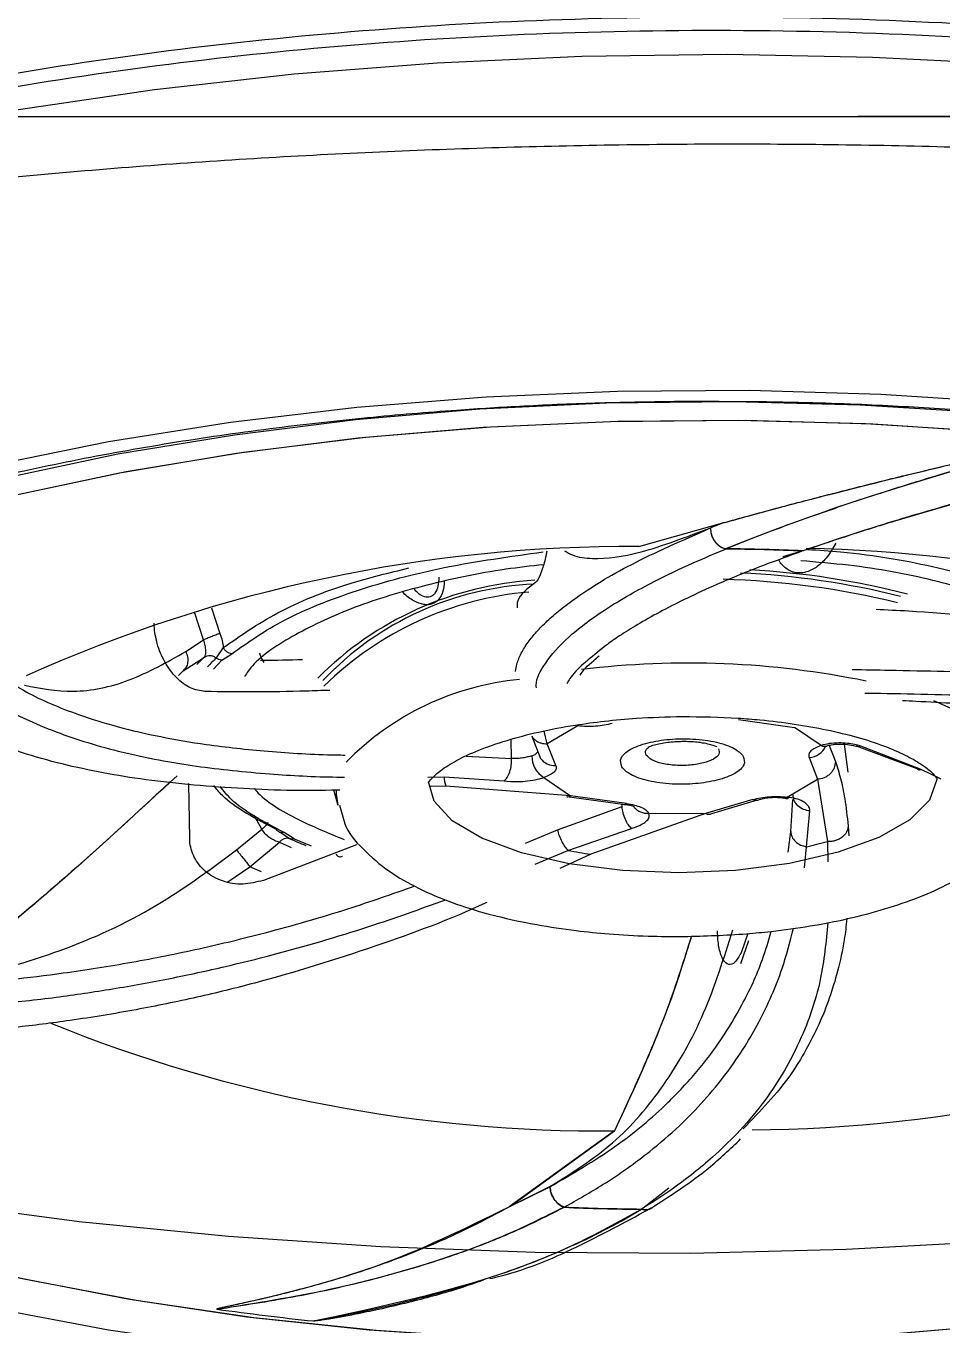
# Model space of a CAD drawing. Header units: inches. Extents: x -1 to 81, y -22 to 129.
# Drawn here: x 62.518 to 63.516, y 72.544 to 73.959 of the extents above; entities that cross this region are included whole.
import ezdxf

# ---------------------------------------------------------------- set-up
doc = ezdxf.new("R2010")
doc.units = ezdxf.units.IN
doc.header["$MEASUREMENT"] = 0
doc.layers.add('1', color=4, linetype='Continuous')

# ---------------------------------------------------------------- blocks, each defined once
blk = doc.blocks.new('2020 HS PILLOW')
at = {"layer": '1', "color": 2}
for points, knots in [([(5.8034, -0.0127), (5.5758, -0.0117), (5.1207, -0.0097), (4.4379, -0.0073), (3.7551, -0.0052), (3.0724, -0.0034), (2.3896, -0.0021), (1.7069, -0.001), (1.0241, -0.0003), (0.3414, 0), (-0.3414, 0), (-1.0241, -0.0003), (-1.7069, -0.001), (-2.3896, -0.0021), (-3.0724, -0.0034), (-3.7551, -0.0052), (-4.4379, -0.0073), (-5.1207, -0.0097), (-5.5758, -0.0117), (-5.8034, -0.0127)], [0, 0, 0, 0, 0.058824, 0.117648, 0.176472, 0.235295, 0.294119, 0.352942, 0.411765, 0.470588, 0.529412, 0.588235, 0.647058, 0.705881, 0.764705, 0.823528, 0.882352, 0.941176, 1, 1, 1, 1]), ([(5.8027, -0.0093), (4.0523, -0.005), (0.1838, 0.0045), (-3.6846, -0.0044), (-5.8027, -0.0093)], [0, 0, 0, 0, 0.452479, 1, 1, 1, 1])]:
    blk.add_open_spline(points, degree=3, knots=knots, dxfattribs=at)
blk = doc.blocks.new('2026 PACE')
at = {"color": 8, "linetype": 'Continuous', "lineweight": 25}
for p, q in [((63.2116, 73.2902), (63.2016, 73.3205)), ((63.2203, 73.3251), (63.2294, 73.2971)), ((63.1842, 73.2514), (63.1893, 73.2566)), ((63.2314, 73.268), (63.2223, 73.2582)), ((63.586, 73.177), (63.5826, 73.1909)), ((63.5468, 73.1608), (63.5467, 73.1819)), ((63.8926, 73.1762), (63.8998, 73.1577)), ((63.4977, 73.1636), (63.5468, 73.1608)), ((63.4558, 73.1407), (63.4735, 73.141)), ((63.4627, 73.1145), (63.4566, 73.1356)), ((63.8512, 73.0813), (63.8534, 73.1163)), ((63.6674, 73.1085), (63.6674, 73.1113)), ((63.2749, 73.0841), (63.2668, 73.0987)), ((63.9137, 73.0874), (63.9143, 73.0769)), ((63.3101, 73.0736), (63.3286, 73.066)), ((63.5621, 73.0687), (63.597, 73.0832)), ((63.8484, 73.0589), (63.8512, 73.0813)), ((63.5729, 73.0458), (63.6085, 73.0609)), ((63.866, 73.042), (63.8684, 73.0649)), ((63.8911, 73.0707), (63.8917, 73.0484)), ((63.2378, 73.0267), (63.2618, 73.043)), ((63.2747, 73.0374), (63.2618, 73.043)), ((63.7969, 72.9375), (63.8055, 72.9628)), ((63.6886, 72.6702), (63.7183, 72.6933))]:
    blk.add_line(p, q, dxfattribs=at)
at = {"color": 8, "linetype": 'Continuous', "lineweight": 25, "flags": 128}
for points in [[(64.6833, 73.8363), (64.5448, 73.8634), (64.4001, 73.886), (64.2504, 73.9038), (64.0966, 73.9168), (63.9401, 73.9247), (63.7821, 73.9277), (63.6236, 73.9256), (63.466, 73.9185), (63.3104, 73.9063), (63.158, 73.8893), (63.01, 73.8676), (62.8674, 73.8412), (62.7315, 73.8105), (62.6032, 73.7755), (62.4835, 73.7367), (62.3732, 73.6943), (62.2734, 73.6486), (62.1846, 73.6), (62.1076, 73.5488), (62.043, 73.4955)], [(62.9812, 73.4806), (63.108, 73.5062), (63.2409, 73.5273), (63.3785, 73.5436), (63.5195, 73.5548), (63.6626, 73.561), (63.8064, 73.5621), (63.9495, 73.558), (64.0905, 73.5487), (64.2281, 73.5345), (64.3609, 73.5153), (64.4877, 73.4915), (64.6072, 73.4632), (64.7184, 73.4307)], [(62.9971, 73.4671), (63.1181, 73.4927), (63.2452, 73.5137), (63.3771, 73.5301), (63.5126, 73.5417), (63.6503, 73.5483), (63.7889, 73.5498), (63.9269, 73.5463), (64.0629, 73.5378), (64.1958, 73.5243), (64.324, 73.5061), (64.4463, 73.4833), (64.5616, 73.456), (64.6687, 73.4247), (64.7665, 73.3895)], [(62.9971, 73.4671), (63.1181, 73.4927), (63.2452, 73.5137), (63.3771, 73.5301), (63.5126, 73.5417), (63.6503, 73.5483), (63.7889, 73.5498), (63.9269, 73.5463), (64.0629, 73.5378), (64.1958, 73.5243), (64.324, 73.5061), (64.4463, 73.4833), (64.5616, 73.456), (64.6687, 73.4247), (64.7665, 73.3895)], [(63.0055, 73.4479), (63.1271, 73.4736), (63.255, 73.4946), (63.3878, 73.5109), (63.5242, 73.5222), (63.6627, 73.5284), (63.8019, 73.5295), (63.9405, 73.5255), (64.0769, 73.5163), (64.2099, 73.5021), (64.3379, 73.4831), (64.4598, 73.4593), (64.5742, 73.4311), (64.68, 73.3988)], [(64.1096, 73.1166), (64.1112, 73.1314), (64.1029, 73.1582), (64.0804, 73.1838), (64.0447, 73.2072), (64.0071, 73.2239)], [(64.0102, 73.1409), (64.0102, 73.1382), (64.0024, 73.1156), (63.981, 73.0942), (63.9473, 73.075), (63.9029, 73.0589), (63.8499, 73.0467), (63.7911, 73.0391), (63.7294, 73.0365), (63.668, 73.0389), (63.6098, 73.0462), (63.5577, 73.0582), (63.5146, 73.0741), (63.4823, 73.0932), (63.4627, 73.1145)], [(63.3559, 73.1268), (63.3559, 73.1221), (63.3577, 73.1103)], [(63.8439, 73.1181), (63.8449, 73.1177), (63.8461, 73.1179), (63.8474, 73.1189)]]:
    blk.add_lwpolyline(points, dxfattribs=at)
at = {"color": 8, "linetype": 'Continuous', "lineweight": 25}
for centre, radius, start, end in [((63.5943, 72.9911), 0.3647, 93.4468, 135.095), ((63.759, 72.5004), 0.8634, 75.7942, 87.5023), ((63.7625, 72.511), 0.8565, 75.4065, 87.048), ((63.5863, 73.0141), 0.3371, 92.4955, 136.541), ((63.3349, 73.1396), 0.1799, 132.8696, 136.5783), ((63.3425, 73.1443), 0.1721, 132.8376, 137.3145), ((63.7396, 72.2994), 0.9655, 78.4348, 96.9137), ((63.5847, 72.9433), 0.3052, 95.4665, 135.5678), ((63.87, 73.1828), 0.0209, 273.4223, 336.2963), ((63.8878, 73.1826), 0.00833, 245.1998, 285.2001), ((63.5672, 73.1741), 0.0103, 281.1736, 324.5467), ((63.5937, 73.1718), 0.0185, 215.6674, 275.0277), ((63.8134, 73.1228), 0.0074, 242.727, 299.9305), ((63.6698, 73.1136), 0.0029, 239.11, 323.559), ((63.6947, 73.1197), 0.0184, 218.9464, 275.4241), ((63.7618, 73.1071), 0.0069, 241.0741, 299.0882), ((63.5054, 73.5355), 0.5114, 245.6088, 247.1868)]:
    blk.add_arc(centre, radius, start, end, dxfattribs=at)
for points, knots in [([(63.5514, 73.2558), (63.5518, 73.2584), (63.5528, 73.2647), (63.5571, 73.2753), (63.5644, 73.2871), (63.5739, 73.2989), (63.5855, 73.3107), (63.5997, 73.323), (63.6265, 73.3431), (63.6744, 73.3729), (63.7337, 73.3988), (63.7641, 73.4121)], [0, 0, 0, 0, 0.0643576, 0.1569652, 0.2465365, 0.3245851, 0.4026271, 0.4807871, 0.5592156, 0.7744472, 1, 1, 1, 1]), ([(63.6046, 73.3873), (63.6075, 73.3856), (63.6161, 73.3806), (63.6413, 73.3774), (63.6866, 73.383), (63.7374, 73.4022), (63.7641, 73.4123)], [0, 0, 0, 0, 0.092581, 0.275134, 0.61967, 1, 1, 1, 1]), ([(63.5741, 73.2378), (63.574, 73.2388), (63.5731, 73.247), (63.5828, 73.2648), (63.6021, 73.2876), (63.6261, 73.3074), (63.6481, 73.323), (63.6737, 73.3385), (63.7056, 73.3557), (63.7401, 73.3723), (63.7681, 73.3841), (63.7801, 73.3891)], [0, 0, 0, 0, 0.028481, 0.220014, 0.417808, 0.510683, 0.606377, 0.70895, 0.793606, 0.912397, 1, 1, 1, 1]), ([(63.9002, 73.3957), (63.8973, 73.3906), (63.892, 73.381), (63.8811, 73.37), (63.8711, 73.3646), (63.8634, 73.363), (63.8581, 73.363), (63.853, 73.3642), (63.8463, 73.3674), (63.8409, 73.3719), (63.8387, 73.3764), (63.8383, 73.3773)], [0, 0, 0, 0, 0.212194, 0.392844, 0.546425, 0.612212, 0.676694, 0.740993, 0.807098, 0.960506, 1, 1, 1, 1]), ([(63.8695, 73.3887), (63.8816, 73.3879), (63.932, 73.3846), (64.0138, 73.3701), (64.0735, 73.3525), (64.1029, 73.3438)], [0, 0, 0, 0, 0.136595, 0.573409, 1, 1, 1, 1]), ([(63.233, 73.2817), (63.2514, 73.2946), (63.2882, 73.3204), (63.3591, 73.3499), (63.4137, 73.3633), (63.4351, 73.3685)], [0, 0, 0, 0, 0.37762, 0.755239, 1, 1, 1, 1]), ([(63.4679, 73.3585), (63.4677, 73.3552), (63.4673, 73.3488), (63.4646, 73.342), (63.4613, 73.3385), (63.4586, 73.3369), (63.4554, 73.3365), (63.4507, 73.3374), (63.4454, 73.3403), (63.4422, 73.3441), (63.441, 73.3455)], [0, 0, 0, 0, 0.200318, 0.38735, 0.467522, 0.542996, 0.618438, 0.698615, 0.885725, 1, 1, 1, 1]), ([(63.4738, 73.3536), (63.4735, 73.35), (63.4728, 73.3426), (63.4689, 73.3352), (63.4643, 73.331), (63.4605, 73.3292), (63.4562, 73.3283), (63.4495, 73.3287), (63.44, 73.3326), (63.4323, 73.3377), (63.429, 73.3416), (63.4289, 73.3417)], [0, 0, 0, 0, 0.157086, 0.328831, 0.40265, 0.474506, 0.546662, 0.620334, 0.791885, 0.993528, 1, 1, 1, 1]), ([(63.0164, 73.2407), (63.0338, 73.2373), (63.0687, 73.2306), (63.1302, 73.2426), (63.1716, 73.2659), (63.1922, 73.2774)], [0, 0, 0, 0, 0.330657, 0.667298, 1, 1, 1, 1]), ([(62.9717, 73.2644), (62.9864, 73.2538), (63.0153, 73.2328), (63.0673, 73.2108), (63.1176, 73.1952), (63.1642, 73.1844), (63.2185, 73.1751), (63.2823, 73.1684), (63.3335, 73.1651), (63.3625, 73.1648), (63.3657, 73.1647)], [0, 0, 0, 0, 0.178529, 0.351694, 0.465257, 0.577857, 0.689856, 0.833228, 0.981547, 1, 1, 1, 1]), ([(63.6303, 73.268), (63.6288, 73.2668), (63.6198, 73.2596), (63.6126, 73.2512), (63.6082, 73.2443), (63.6071, 73.2425)], [0, 0, 0, 0, 0.127235, 0.767263, 1, 1, 1, 1]), ([(63.9182, 73.2579), (63.9317, 73.2577), (63.9645, 73.2571), (64.0175, 73.256), (64.0746, 73.2546), (64.1298, 73.2532), (64.1832, 73.2516), (64.2377, 73.2497), (64.3251, 73.2462), (64.4503, 73.24), (64.5572, 73.2313), (64.6119, 73.2268)], [0, 0, 0, 0, 0.064358, 0.156965, 0.246537, 0.324585, 0.402627, 0.480787, 0.559216, 0.774447, 1, 1, 1, 1]), ([(62.9545, 73.2433), (62.9629, 73.2369), (62.9823, 73.2221), (63.0165, 73.2039), (63.0539, 73.1884), (63.0899, 73.1765), (63.1275, 73.1666), (63.1658, 73.1586), (63.2167, 73.1504), (63.2794, 73.144), (63.3341, 73.1409), (63.3623, 73.1407), (63.365, 73.1407)], [0, 0, 0, 0, 0.101476, 0.235233, 0.331877, 0.422404, 0.515355, 0.605274, 0.682257, 0.84497, 0.985015, 1, 1, 1, 1]), ([(63.9318, 73.2322), (63.9375, 73.2321), (63.9812, 73.2316), (64.0704, 73.2293), (64.1765, 73.2263), (64.2645, 73.223), (64.3317, 73.22), (64.398, 73.2166), (64.4702, 73.2121), (64.5392, 73.2071), (64.588, 73.2029), (64.6086, 73.2011)], [0, 0, 0, 0, 0.028481, 0.220014, 0.417808, 0.510683, 0.606377, 0.70895, 0.793606, 0.912397, 1, 1, 1, 1]), ([(63.5691, 73.1854), (63.5693, 73.185), (63.5701, 73.1835), (63.5723, 73.1814), (63.5754, 73.1792), (63.5799, 73.1773), (63.5836, 73.1771), (63.586, 73.177)], [0, 0, 0, 0, 0.068652, 0.265908, 0.461411, 0.651211, 1, 1, 1, 1]), ([(63.6938, 73.1647), (63.6931, 73.1667), (63.6919, 73.1697), (63.6955, 73.1725), (63.6968, 73.1735)], [0, 0, 0, 0, 0.639387, 1, 1, 1, 1]), ([(63.2992, 73.0804), (63.2773, 73.0919), (63.2477, 73.1075), (63.2335, 73.1256), (63.2297, 73.1303)], [0, 0, 0, 0, 0.738933, 1, 1, 1, 1]), ([(63.2668, 73.1282), (63.2676, 73.1273), (63.2778, 73.1151), (63.3091, 73.0956), (63.3475, 73.0798), (63.3646, 73.0728)], [0, 0, 0, 0, 0.043656, 0.573947, 1, 1, 1, 1]), ([(63.6071, 73.1197), (63.6071, 73.1197), (63.6075, 73.1193), (63.6089, 73.119), (63.6103, 73.1199), (63.6112, 73.1204)], [0, 0, 0, 0, 0.0038504, 0.3548964, 1, 1, 1, 1]), ([(63.2816, 73.0912), (63.2813, 73.0906), (63.2806, 73.0893), (63.2789, 73.0874), (63.277, 73.0856), (63.2756, 73.0846), (63.2749, 73.0841)], [0, 0, 0, 0, 0.269283, 0.529904, 0.774979, 1, 1, 1, 1]), ([(62.8263, 72.911), (62.8655, 72.9119), (62.9426, 72.9137), (63.0457, 72.9248), (63.1333, 72.9386), (63.2067, 72.9533), (63.2854, 72.9724), (63.3641, 72.9949), (63.4173, 73.0136), (63.4415, 73.0221)], [0, 0, 0, 0, 0.187507, 0.369379, 0.488652, 0.606914, 0.724545, 0.875127, 1, 1, 1, 1]), ([(62.8244, 72.8859), (62.8473, 72.8862), (62.9005, 72.887), (62.9763, 72.8923), (63.0495, 72.9004), (63.1131, 72.9098), (63.1747, 72.921), (63.2326, 72.9335), (63.3052, 72.9516), (63.3859, 72.975), (63.4476, 72.9971), (63.4753, 73.0071)], [0, 0, 0, 0, 0.10376, 0.240528, 0.339348, 0.431913, 0.526956, 0.618899, 0.697614, 0.86399, 1, 1, 1, 1]), ([(63.5888, 72.6944), (63.6132, 72.7086), (63.6614, 72.7367), (63.7124, 72.7799), (63.7496, 72.8197), (63.7764, 72.8552), (63.8005, 72.8957), (63.8189, 72.9348), (63.8269, 72.9623), (63.8299, 72.9727)], [0, 0, 0, 0, 0.194208, 0.38258, 0.506117, 0.628605, 0.75044, 0.906403, 1, 1, 1, 1]), ([(63.6042, 72.6721), (63.6187, 72.6803), (63.6524, 72.6994), (63.694, 72.7292), (63.7298, 72.76), (63.7573, 72.7884), (63.7812, 72.8173), (63.8009, 72.846), (63.8224, 72.8837), (63.8413, 72.9262), (63.8505, 72.9613), (63.8543, 72.9761)], [0, 0, 0, 0, 0.105232, 0.243941, 0.344163, 0.438041, 0.534432, 0.62768, 0.707512, 0.877364, 1, 1, 1, 1]), ([(63.8917, 72.9823), (63.8897, 72.9615), (63.8851, 72.9152), (63.8656, 72.8604), (63.842, 72.8159), (63.8201, 72.7837), (63.7947, 72.7538), (63.7629, 72.7231), (63.7285, 72.6955), (63.7005, 72.6776), (63.6886, 72.67)], [0, 0, 0, 0, 0.171467, 0.380974, 0.479726, 0.581474, 0.690536, 0.780548, 0.906855, 1, 1, 1, 1])]:
    blk.add_open_spline(points, degree=3, knots=knots, dxfattribs=at)
at = {"layer": '1', "color": 4, "linetype": 'Continuous', "lineweight": 25}
for p, q in [((63.6856, 73.3918), (63.7771, 73.4175)), ((63.7788, 73.418), (63.7641, 73.4121)), ((63.7771, 73.4175), (63.7641, 73.4123)), ((63.8645, 73.3872), (63.8425, 73.3806)), ((63.1922, 73.2774), (63.2116, 73.2902)), ((63.1893, 73.2566), (63.2125, 73.2715)), ((63.233, 73.2817), (63.2254, 73.2705)), ((63.2314, 73.268), (63.2423, 73.275)), ((63.7944, 73.2034), (63.8553, 73.1949)), ((63.569, 73.1854), (63.5787, 73.161)), ((63.6191, 73.1965), (63.586, 73.177)), ((63.8843, 73.1751), (63.8553, 73.1949)), ((63.5953, 73.1534), (63.586, 73.177)), ((63.9139, 73.1461), (63.9096, 73.1764)), ((63.9226, 73.1747), (63.9886, 73.1499)), ((63.9932, 73.1491), (63.9275, 73.1745)), ((63.8712, 73.162), (63.8805, 73.1383)), ((64.0152, 73.1385), (63.9932, 73.1491)), ((63.1964, 73.074), (63.1955, 73.1336)), ((63.4756, 73.131), (63.4574, 73.1303)), ((63.4735, 73.141), (63.539, 73.1365)), ((63.6112, 73.1204), (63.4756, 73.131)), ((63.5822, 73.1403), (63.6112, 73.1204)), ((63.8474, 73.1189), (63.8805, 73.1383)), ((63.8805, 73.1383), (63.8911, 73.0707)), ((63.3532, 73.1267), (63.3577, 73.1103)), ((63.6071, 73.1197), (63.6683, 73.1112)), ((63.6721, 73.1119), (63.6112, 73.1204)), ((63.81, 73.1162), (63.7584, 73.1011)), ((63.7651, 73.1011), (63.815, 73.1158)), ((63.3595, 73.11), (63.3647, 73.0923)), ((63.597, 73.0832), (63.6674, 73.1085)), ((63.7584, 73.1011), (63.6333, 73.0567)), ((63.6964, 73.1015), (63.7584, 73.1011)), ((63.8684, 73.0649), (63.8721, 73.1038)), ((63.2474, 73.0613), (63.2749, 73.0841)), ((63.2956, 73.0803), (63.3051, 73.0738)), ((63.3101, 73.0736), (63.2992, 73.0804)), ((63.6085, 73.0609), (63.6778, 73.0848)), ((63.2618, 73.043), (63.2942, 73.0698)), ((63.3783, 73.0668), (63.2767, 73.0282)), ((63.6333, 73.0567), (63.5997, 73.0411)), ((63.8046, 72.9702), (63.797, 72.9492)), ((63.6592, 72.7553), (63.5444, 72.6726)), ((63.5458, 72.6734), (63.6592, 72.7553)), ((63.5444, 72.6726), (63.5888, 72.6944)), ((63.5458, 72.6734), (63.5888, 72.6946))]:
    blk.add_line(p, q, dxfattribs=at)
at = {"layer": '1', "color": 3, "linetype": 'Continuous', "lineweight": 25, "flags": 128}
blk.add_lwpolyline([(62.0212, 72.9458), (62.1204, 72.8963), (62.2306, 72.8501), (62.351, 72.8074), (62.4809, 72.7686), (62.6193, 72.7339), (62.7653, 72.7036), (62.9179, 72.6778), (63.076, 72.6568), (63.2387, 72.6406), (63.4047, 72.6294), (63.5729, 72.6233), (63.7422, 72.6223), (63.9115, 72.6264), (64.0795, 72.6356), (64.2451, 72.6499), (64.4073, 72.669), (64.5648, 72.693), (64.7166, 72.7216)], dxfattribs=at)
at = {"layer": '1', "color": 4, "linetype": 'Continuous', "lineweight": 25, "flags": 128}
for points in [[(62.9987, 73.4463), (63.1199, 73.4722), (63.2475, 73.4935), (63.3801, 73.5101), (63.5162, 73.5217), (63.6547, 73.5282), (63.7939, 73.5296), (63.9326, 73.5258), (64.0692, 73.517), (64.2023, 73.5031), (64.3307, 73.4843), (64.4529, 73.4608), (64.5678, 73.4329), (64.6741, 73.4008)], [(64.6887, 72.6728), (64.5837, 72.6386), (64.47, 72.6084), (64.3488, 72.5825), (64.2212, 72.5612), (64.0887, 72.5447), (63.9525, 72.5331), (63.814, 72.5265), (63.6748, 72.5251), (63.5361, 72.5289), (63.3995, 72.5378), (63.2664, 72.5517), (63.138, 72.5705), (63.0158, 72.5939), (62.9009, 72.6219), (62.7946, 72.6539), (62.6979, 72.6899), (62.6119, 72.7292), (62.5373, 72.7717), (62.4751, 72.8167), (62.4338, 72.8552)], [(64.6829, 72.6708), (64.5774, 72.6368), (64.4632, 72.6068), (64.3416, 72.5812), (64.2137, 72.5601), (64.0809, 72.5439), (63.9445, 72.5325), (63.806, 72.5263), (63.6668, 72.5252), (63.5282, 72.5293), (63.3918, 72.5384), (63.2588, 72.5526), (63.1308, 72.5717), (63.0089, 72.5954), (62.8945, 72.6236), (62.7887, 72.6559), (62.6926, 72.692), (62.6072, 72.7316), (62.5334, 72.7742), (62.4719, 72.8194), (62.4341, 72.8549)], [(64.7182, 72.6374), (64.607, 72.6032), (64.4875, 72.5732), (64.3607, 72.5475), (64.2278, 72.5264), (64.0902, 72.5102), (63.9492, 72.4989), (63.8061, 72.4927), (63.6623, 72.4916), (63.5192, 72.4958), (63.3782, 72.505), (63.2406, 72.5192), (63.1078, 72.5384), (62.981, 72.5622), (62.8615, 72.5905), (62.7503, 72.6231), (62.6487, 72.6595), (62.5575, 72.6994), (62.4776, 72.7425), (62.4098, 72.7884), (62.3728, 72.8192)]]:
    blk.add_lwpolyline(points, dxfattribs=at)
at = {"layer": '1', "color": 4, "linetype": 'Continuous', "lineweight": 25}
for centre, radius, start, end in [((63.6758, 71.7856), 1.6062, 89.6505, 114.1722), ((63.7544, 70.7267), 2.6628, 87.6295, 89.4472), ((63.7544, 70.7264), 2.6628, 87.6296, 89.4474), ((63.8434, 71.9079), 1.4821, 65.2182, 89.0448), ((63.7522, 72.4474), 0.9091, 76.3055, 88.3931), ((63.5961, 72.9822), 0.3613, 94.8038, 134.5448), ((63.5959, 73.1632), 0.0267, 178.3245, 239.1861), ((63.5101, 73.1434), 0.0367, 183.7082, 199.7286), ((63.5157, 73.5385), 0.5101, 245.6249, 247.7837), ((63.711, 73.5937), 0.5426, 259.1182, 261.7717), ((63.7702, 73.4943), 0.4405, 282.8778, 285.927), ((63.7941, 74.3763), 1.62, 270.5284, 293.213), ((63.6468, 74.3555), 1.6003, 247.9177, 270.4452), ((63.7143, 75.3329), 2.6628, 267.6295, 269.4472), ((63.7143, 75.3326), 2.6628, 267.6296, 269.4474), ((63.6664, 75.7214), 3.1908, 262.0682, 263.9706), ((63.6664, 75.7214), 3.1908, 262.0683, 263.9708)]:
    blk.add_arc(centre, radius, start, end, dxfattribs=at)
for points, knots in [([(64.7118, 73.8689), (64.7105, 73.8693), (64.6593, 73.8825), (64.5484, 73.9032), (64.3814, 73.93), (64.2076, 73.9495), (64.014, 73.9637), (63.8018, 73.9701), (63.5761, 73.9664), (63.3572, 73.9528), (63.1438, 73.9296), (62.9356, 73.8963), (62.7499, 73.8564), (62.6409, 73.8248), (62.5931, 73.811)], [0, 0, 0, 0, 0.002122, 0.083628, 0.165144, 0.244952, 0.324769, 0.426856, 0.52616, 0.62248, 0.718793, 0.818096, 0.920192, 1, 1, 1, 1]), ([(65.4281, 73.5237), (65.428, 73.5239), (65.4077, 73.5504), (65.3423, 73.601), (65.2383, 73.668), (65.1198, 73.7253), (64.9969, 73.7738), (64.8598, 73.8177), (64.7097, 73.8563), (64.5493, 73.889), (64.3813, 73.9152), (64.2078, 73.9349), (64.0141, 73.9491), (63.8019, 73.9555), (63.5762, 73.9518), (63.3573, 73.9381), (63.144, 73.9149), (62.9355, 73.8817), (62.7507, 73.8414), (62.5913, 73.7972), (62.4562, 73.7512), (62.3334, 73.7003), (62.225, 73.6446), (62.1312, 73.5854), (62.0833, 73.5435), (62.0594, 73.5226)], [0, 0, 0, 0, 0.000439, 0.051927, 0.104864, 0.146245, 0.18763, 0.229891, 0.272157, 0.314418, 0.356685, 0.398065, 0.439451, 0.492383, 0.543872, 0.593815, 0.643753, 0.695242, 0.748179, 0.78956, 0.830946, 0.873207, 0.915473, 0.957734, 1, 1, 1, 1]), ([(62.3254, 73.0476), (62.3258, 73.0595), (62.3264, 73.0841), (62.34, 73.1217), (62.3624, 73.1603), (62.3941, 73.1985), (62.4351, 73.2364), (62.4853, 73.2737), (62.5448, 73.31), (62.6131, 73.345), (62.6899, 73.3781), (62.7746, 73.4091), (62.8664, 73.4376), (62.9643, 73.4633), (63.0674, 73.4858), (63.1741, 73.5051), (63.2817, 73.5207), (63.3862, 73.5324), (63.4788, 73.5403), (63.5634, 73.5454), (63.6444, 73.5489), (63.7011, 73.5497), (63.7299, 73.5501)], [0, 0, 0, 0, 0.053486, 0.110114, 0.163782, 0.216303, 0.268562, 0.320897, 0.373484, 0.426375, 0.47954, 0.532909, 0.586391, 0.639862, 0.693151, 0.745972, 0.797751, 0.847013, 0.891271, 0.92423, 0.961395, 1, 1, 1, 1]), ([(63.7299, 73.5501), (63.7761, 73.5501), (63.8407, 73.55), (63.9351, 73.5467), (64.0142, 73.5425), (64.107, 73.5353), (64.202, 73.5254), (64.2984, 73.5126), (64.394, 73.4968), (64.4873, 73.4782), (64.577, 73.4569), (64.6621, 73.433), (64.7416, 73.4069), (64.815, 73.3788), (64.8816, 73.3489), (64.941, 73.3176), (64.9929, 73.2853), (65.0371, 73.2522), (65.0737, 73.2185), (65.1026, 73.1846), (65.1244, 73.1502), (65.138, 73.115), (65.1444, 73.0884), (65.1428, 73.073), (65.1425, 73.0699)], [0, 0, 0, 0, 0.0616149, 0.0861322, 0.1267412, 0.1685863, 0.2131476, 0.2592685, 0.3064661, 0.3543488, 0.4026308, 0.4510933, 0.4995652, 0.5479112, 0.5960278, 0.6438449, 0.6913375, 0.7385511, 0.7856497, 0.8329589, 0.8811437, 0.9314783, 0.9862586, 1, 1, 1, 1]), ([(63.7771, 73.4175), (63.7961, 73.4228), (63.8302, 73.4322), (63.8833, 73.4461), (63.9282, 73.4575), (63.9685, 73.4675), (64.0055, 73.4765), (64.0398, 73.4846), (64.068, 73.4911), (64.0947, 73.4972), (64.1154, 73.5018), (64.1306, 73.5048), (64.1352, 73.5055), (64.1367, 73.5056), (64.1372, 73.5056), (64.1374, 73.5056), (64.1375, 73.5056)], [0, 0, 0, 0, 0.193916, 0.349087, 0.476473, 0.576034, 0.677095, 0.769321, 0.839719, 0.888971, 0.967503, 0.990142, 0.996617, 0.998673, 0.999421, 1, 1, 1, 1]), ([(63.7788, 73.418), (63.7876, 73.4204), (63.8064, 73.4257), (63.8357, 73.4336), (63.864, 73.4411), (63.8911, 73.4481), (63.9289, 73.4578), (63.9766, 73.4696), (64.0266, 73.4815), (64.0638, 73.4902), (64.094, 73.4971), (64.1162, 73.502), (64.1312, 73.5049), (64.1353, 73.5055), (64.1367, 73.5056), (64.1371, 73.5056), (64.1373, 73.5056), (64.1374, 73.5056)], [0, 0, 0, 0, 0.092777, 0.19653, 0.28326, 0.353768, 0.437018, 0.608107, 0.745176, 0.828397, 0.891162, 0.970337, 0.990891, 0.996828, 0.99874, 0.999446, 1, 1, 1, 1]), ([(64.1375, 73.5056), (64.0704, 73.4865), (63.9697, 73.4577), (63.8542, 73.4184), (63.8048, 73.399), (63.7801, 73.3893)], [0, 0, 0, 0, 0.499976, 0.75005, 1, 1, 1, 1]), ([(64.1374, 73.5056), (64.1211, 73.5011), (64.0869, 73.4916), (64.0394, 73.4777), (63.9904, 73.463), (63.9409, 73.4474), (63.895, 73.4321), (63.8531, 73.4173), (63.8161, 73.4036), (63.792, 73.3939), (63.7801, 73.3891)], [0, 0, 0, 0, 0.118976, 0.250214, 0.359061, 0.500276, 0.649712, 0.750182, 0.876728, 1, 1, 1, 1]), ([(64.2426, 73.4927), (64.2012, 73.4829), (64.1223, 73.4641), (64.0189, 73.4361), (63.9334, 73.4106), (63.8865, 73.3946), (63.8645, 73.3872)], [0, 0, 0, 0, 0.292679, 0.556946, 0.792739, 1, 1, 1, 1]), ([(64.2426, 73.4927), (64.2153, 73.4863), (64.1604, 73.4733), (64.0864, 73.4543), (64.0197, 73.436), (63.9624, 73.4191), (63.9102, 73.4026), (63.8797, 73.3922), (63.8645, 73.387)], [0, 0, 0, 0, 0.1921981, 0.385617, 0.5466987, 0.7086846, 0.8554555, 1, 1, 1, 1]), ([(63.7801, 73.3893), (63.779, 73.3896), (63.7769, 73.3902), (63.7738, 73.392), (63.7708, 73.3946), (63.7683, 73.3978), (63.7663, 73.4014), (63.7644, 73.4062), (63.7642, 73.4099), (63.7641, 73.4123)], [0, 0, 0, 0, 0.121409, 0.249103, 0.380728, 0.513445, 0.644273, 0.770475, 1, 1, 1, 1]), ([(63.7801, 73.3891), (63.778, 73.3898), (63.7749, 73.3908), (63.7712, 73.394), (63.7686, 73.3971), (63.7665, 73.4007), (63.7645, 73.4057), (63.7642, 73.4095), (63.7641, 73.4121)], [0, 0, 0, 0, 0.234643, 0.36249, 0.494052, 0.626491, 0.756856, 1, 1, 1, 1]), ([(63.2423, 73.275), (63.26, 73.2876), (63.2958, 73.313), (63.3766, 73.3449), (63.4721, 73.3708), (63.5452, 73.381), (63.5813, 73.3861)], [0, 0, 0, 0, 0.2470398, 0.5, 0.7529602, 1, 1, 1, 1]), ([(63.5854, 73.3867), (63.5851, 73.3853), (63.5837, 73.3775), (63.5804, 73.3662), (63.5763, 73.356), (63.5739, 73.3536), (63.573, 73.3526)], [0, 0, 0, 0, 0.072581, 0.395475, 0.751049, 1, 1, 1, 1]), ([(63.8645, 73.387), (63.8499, 73.3817), (63.8161, 73.3696), (63.7744, 73.3524), (63.7386, 73.336), (63.7109, 73.3219), (63.6869, 73.3085), (63.6672, 73.2963), (63.647, 73.2825), (63.6368, 73.2736), (63.6303, 73.268)], [0, 0, 0, 0, 0.124186, 0.287878, 0.40615, 0.516937, 0.63069, 0.740733, 0.834943, 1, 1, 1, 1]), ([(63.5819, 73.3721), (63.5681, 73.3705), (63.523, 73.3655), (63.4522, 73.3502), (63.3734, 73.3265), (63.3097, 73.2964), (63.2699, 73.2703), (63.2588, 73.2542), (63.2562, 73.2504)], [0, 0, 0, 0, 0.089868, 0.292049, 0.502636, 0.717692, 0.932748, 1, 1, 1, 1]), ([(64.0824, 73.333), (64.0577, 73.3407), (64.007, 73.3564), (63.9306, 73.3707), (63.8797, 73.3748), (63.8623, 73.3763)], [0, 0, 0, 0, 0.3844519, 0.7899611, 1, 1, 1, 1]), ([(63.573, 73.3526), (63.5644, 73.3461), (63.5531, 73.3376), (63.553, 73.3277), (63.553, 73.3252)], [0, 0, 0, 0, 0.750979, 1, 1, 1, 1]), ([(64.1247, 73.3078), (64.0753, 73.3133), (64.0133, 73.3202), (63.9558, 73.3226), (63.9441, 73.3231)], [0, 0, 0, 0, 0.796163, 1, 1, 1, 1]), ([(63.213, 73.2339), (63.2077, 73.2347), (63.1971, 73.2364), (63.1816, 73.2482), (63.1689, 73.2652), (63.1605, 73.2853), (63.158, 73.3001), (63.1578, 73.3072), (63.1578, 73.3082)], [0, 0, 0, 0, 0.203409, 0.40682, 0.608577, 0.798647, 0.972959, 1, 1, 1, 1]), ([(63.2294, 73.2971), (63.2289, 73.297), (63.228, 73.2967), (63.2259, 73.2959), (63.2235, 73.295), (63.2208, 73.294), (63.218, 73.2929), (63.2154, 73.2918), (63.2132, 73.2909), (63.2121, 73.2904), (63.2116, 73.2902)], [0, 0, 0, 0, 0.112967, 0.235843, 0.366303, 0.500847, 0.635261, 0.765351, 0.88768, 1, 1, 1, 1]), ([(63.2125, 73.2715), (63.213, 73.2723), (63.2139, 73.2737), (63.2142, 73.2782), (63.2135, 73.2839), (63.2122, 73.2881), (63.2116, 73.2902)], [0, 0, 0, 0, 0.257796, 0.509274, 0.755229, 1, 1, 1, 1]), ([(63.2294, 73.2971), (63.2303, 73.2945), (63.2322, 73.2892), (63.2327, 73.2842), (63.233, 73.2817)], [0, 0, 0, 0, 0.500422, 1, 1, 1, 1]), ([(63.1922, 73.2774), (63.1929, 73.2755), (63.1944, 73.2715), (63.1944, 73.2655), (63.1928, 73.2601), (63.1905, 73.2577), (63.1893, 73.2566)], [0, 0, 0, 0, 0.243211, 0.5, 0.756789, 1, 1, 1, 1]), ([(63.2125, 73.2715), (63.2135, 73.272), (63.2154, 73.2731), (63.2188, 73.2733), (63.2223, 73.2726), (63.2244, 73.2712), (63.2254, 73.2705)], [0, 0, 0, 0, 0.249997, 0.499998, 0.749999, 1, 1, 1, 1]), ([(63.2722, 73.2758), (63.2733, 73.2731), (63.2747, 73.2696), (63.2768, 73.2664), (63.2773, 73.2656)], [0, 0, 0, 0, 0.761264, 1, 1, 1, 1]), ([(63.6218, 73.2517), (63.6218, 73.2518), (63.6244, 73.2566), (63.6313, 73.2635), (63.6405, 73.2712), (63.6425, 73.2729)], [0, 0, 0, 0, 0.004023, 0.776754, 1, 1, 1, 1]), ([(63.2736, 73.2682), (63.2748, 73.2682), (63.2885, 73.268), (63.3046, 73.2685), (63.3193, 73.2689)], [0, 0, 0, 0, 0.090961, 1, 1, 1, 1]), ([(63.3489, 73.2352), (63.3404, 73.2349), (63.2915, 73.2331), (63.2485, 73.2335), (63.213, 73.2339)], [0, 0, 0, 0, 0.173399, 1, 1, 1, 1]), ([(63.3599, 73.1266), (63.3595, 73.1266), (63.3203, 73.1251), (63.2463, 73.1277), (63.1595, 73.1354), (63.0958, 73.1462), (63.0505, 73.1563), (63.0099, 73.1681), (62.9696, 73.183), (62.9352, 73.1991), (62.9145, 73.2121), (62.9058, 73.2176)], [0, 0, 0, 0, 0.0022957, 0.1989907, 0.4021162, 0.497495, 0.5957679, 0.7011054, 0.7880427, 0.9100363, 1, 1, 1, 1]), ([(64.6443, 73.1732), (64.6213, 73.1758), (64.5681, 73.1819), (64.4922, 73.1892), (64.4189, 73.1955), (64.3552, 73.2005), (64.2934, 73.2049), (64.2354, 73.2088), (64.1626, 73.2133), (64.0804, 73.2181), (64.0113, 73.2219), (63.9778, 73.2236), (63.973, 73.2239)], [0, 0, 0, 0, 0.100623, 0.233256, 0.329088, 0.418855, 0.511024, 0.600188, 0.676523, 0.837869, 0.976738, 1, 1, 1, 1]), ([(63.4566, 73.1346), (63.4566, 73.1345), (63.4564, 73.134), (63.4593, 73.139), (63.4692, 73.1479), (63.4864, 73.1589), (63.5107, 73.1703), (63.5411, 73.1809), (63.5766, 73.1902), (63.6128, 73.1971), (63.6487, 73.2019), (63.6876, 73.2055), (63.7162, 73.2063), (63.7328, 73.2067)], [0, 0, 0, 0, 0.038425, 0.133261, 0.225125, 0.321267, 0.421294, 0.523182, 0.622695, 0.726074, 0.803635, 0.885848, 1, 1, 1, 1]), ([(63.6565, 73.1991), (63.6538, 73.1984), (63.6483, 73.197), (63.6387, 73.1959), (63.6287, 73.1956), (63.6223, 73.1962), (63.6191, 73.1965)], [0, 0, 0, 0, 0.249864, 0.499991, 0.749866, 1, 1, 1, 1]), ([(63.7328, 73.2067), (63.7534, 73.2064), (63.7821, 73.2061), (63.8227, 73.2027), (63.8555, 73.1988), (63.8911, 73.1924), (63.924, 73.1844), (63.9529, 73.175), (63.9764, 73.1648), (63.9939, 73.1548), (64.005, 73.1461), (64.0101, 73.1397), (64.0102, 73.1392), (64.0103, 73.1389)], [0, 0, 0, 0, 0.140434, 0.196474, 0.287799, 0.379489, 0.474279, 0.568778, 0.66139, 0.750992, 0.837411, 0.9223, 1, 1, 1, 1]), ([(63.667, 73.152), (63.6661, 73.1551), (63.6647, 73.1599), (63.6697, 73.1663), (63.676, 73.1708), (63.6847, 73.1748), (63.6985, 73.1791), (63.7188, 73.1824), (63.7409, 73.1827), (63.758, 73.1811), (63.7704, 73.1789), (63.7812, 73.1758), (63.7927, 73.1708), (63.7969, 73.1663), (63.7995, 73.1633)], [0, 0, 0, 0, 0.119721, 0.184811, 0.25, 0.31509, 0.380279, 0.5, 0.619721, 0.684811, 0.75, 0.81509, 0.880279, 1, 1, 1, 1]), ([(63.6956, 73.1732), (63.6956, 73.1732), (63.6953, 73.1729), (63.6972, 73.1741), (63.702, 73.1757), (63.7091, 73.1775), (63.7191, 73.1791), (63.7331, 73.18), (63.7462, 73.1794), (63.7558, 73.1781), (63.7623, 73.1768), (63.7675, 73.1752), (63.7704, 73.174), (63.7705, 73.1739), (63.7706, 73.1738)], [0, 0, 0, 0, 0.0122926, 0.091522, 0.1839811, 0.2669665, 0.35033, 0.4999002, 0.651358, 0.7091691, 0.7961435, 0.8758902, 0.9489749, 1, 1, 1, 1]), ([(63.8843, 73.1751), (63.8819, 73.1742), (63.8772, 73.1725), (63.8728, 73.1692), (63.8703, 73.1656), (63.8709, 73.1632), (63.8712, 73.162)], [0, 0, 0, 0, 0.250135, 0.500009, 0.750136, 1, 1, 1, 1]), ([(63.9275, 73.1745), (63.9252, 73.1751), (63.9207, 73.1764), (63.9124, 73.1776), (63.903, 73.1781), (63.8929, 73.1774), (63.8871, 73.1759), (63.8843, 73.1751)], [0, 0, 0, 0, 0.168992, 0.334748, 0.541562, 0.770917, 1, 1, 1, 1]), ([(63.8898, 73.1745), (63.8922, 73.1752), (63.8971, 73.1765), (63.906, 73.1769), (63.9154, 73.1762), (63.9212, 73.1747), (63.9241, 73.174)], [0, 0, 0, 0, 0.2449404, 0.490956, 0.7419537, 1, 1, 1, 1]), ([(63.9275, 73.1745), (63.9263, 73.174), (63.9245, 73.1734), (63.9232, 73.1746), (63.9228, 73.175)], [0, 0, 0, 0, 0.658111, 1, 1, 1, 1]), ([(63.539, 73.1365), (63.5402, 73.1377), (63.5426, 73.14), (63.5453, 73.1463), (63.547, 73.1537), (63.5469, 73.1585), (63.5468, 73.1608)], [0, 0, 0, 0, 0.241066, 0.5, 0.758934, 1, 1, 1, 1]), ([(63.5692, 73.1639), (63.5677, 73.1635), (63.5647, 73.1626), (63.5593, 73.1616), (63.5532, 73.1608), (63.5492, 73.1608), (63.5468, 73.1608)], [0, 0, 0, 0, 0.242062, 0.454358, 0.679701, 1, 1, 1, 1]), ([(63.7995, 73.1633), (63.8004, 73.1602), (63.8018, 73.1554), (63.7968, 73.1491), (63.7905, 73.1445), (63.7818, 73.1405), (63.7681, 73.1363), (63.7477, 73.133), (63.7257, 73.1327), (63.7085, 73.1342), (63.6961, 73.1365), (63.6853, 73.1396), (63.6738, 73.1445), (63.6696, 73.1491), (63.667, 73.152)], [0, 0, 0, 0, 0.119721, 0.184811, 0.25, 0.31509, 0.380279, 0.5, 0.619721, 0.684811, 0.75, 0.81509, 0.880279, 1, 1, 1, 1]), ([(63.8998, 73.1577), (63.8996, 73.1553), (63.8992, 73.1517), (63.8967, 73.1472), (63.8942, 73.1442), (63.891, 73.1417), (63.8866, 73.1392), (63.8829, 73.1387), (63.8805, 73.1383)], [0, 0, 0, 0, 0.245265, 0.375843, 0.508037, 0.639056, 0.766254, 1, 1, 1, 1]), ([(63.8998, 73.1577), (63.9018, 73.1517), (63.9057, 73.1394), (63.9105, 73.1169), (63.9126, 73.0977), (63.9137, 73.0874)], [0, 0, 0, 0, 0.307047, 0.632803, 1, 1, 1, 1]), ([(63.1827, 73.1421), (63.1418, 73.1044), (63.088, 73.0548), (63.0079, 72.9857), (62.969, 72.9537), (62.9433, 72.9326)], [0, 0, 0, 0, 0.517819, 0.682448, 1, 1, 1, 1]), ([(63.5953, 73.1534), (63.5956, 73.1522), (63.5962, 73.1498), (63.5937, 73.1462), (63.5893, 73.1429), (63.5846, 73.1411), (63.5822, 73.1403)], [0, 0, 0, 0, 0.249864, 0.499991, 0.749866, 1, 1, 1, 1]), ([(63.9888, 73.1501), (63.9892, 73.1496), (63.9902, 73.1484), (63.992, 73.1488), (63.9932, 73.1491)], [0, 0, 0, 0, 0.368396, 1, 1, 1, 1]), ([(63.1753, 73.1356), (63.1395, 73.1024), (63.0632, 73.0317), (62.985, 72.967), (62.9433, 72.9326)], [0, 0, 0, 0, 0.46804, 1, 1, 1, 1]), ([(63.291, 73.0835), (63.2683, 73.0953), (63.2395, 73.1103), (63.2256, 73.1278), (63.2226, 73.1314)], [0, 0, 0, 0, 0.790078, 1, 1, 1, 1]), ([(63.539, 73.1365), (63.5435, 73.1361), (63.5507, 73.1355), (63.5625, 73.1362), (63.5731, 73.1376), (63.5792, 73.1394), (63.5822, 73.1403)], [0, 0, 0, 0, 0.317005, 0.511298, 0.756925, 1, 1, 1, 1]), ([(63.81, 73.1162), (63.8128, 73.1169), (63.8182, 73.1184), (63.8278, 73.1194), (63.8378, 73.1198), (63.8442, 73.1192), (63.8474, 73.1189)], [0, 0, 0, 0, 0.249864, 0.499991, 0.749865, 1, 1, 1, 1]), ([(63.817, 73.1163), (63.8189, 73.1168), (63.8227, 73.1178), (63.8296, 73.1186), (63.8368, 73.1188), (63.8415, 73.1183), (63.8439, 73.1181)], [0, 0, 0, 0, 0.2479291, 0.4972329, 0.7479203, 1, 1, 1, 1]), ([(63.8447, 73.1177), (63.8461, 73.1175), (63.8482, 73.1173), (63.849, 73.1182), (63.8493, 73.1185)], [0, 0, 0, 0, 0.693031, 1, 1, 1, 1]), ([(63.8721, 73.1038), (63.872, 73.105), (63.8718, 73.1074), (63.8692, 73.111), (63.8645, 73.1144), (63.857, 73.1174), (63.8506, 73.1184), (63.8474, 73.1189)], [0, 0, 0, 0, 0.173873, 0.344246, 0.554566, 0.777064, 1, 1, 1, 1]), ([(63.8721, 73.1038), (63.8697, 73.1042), (63.8649, 73.105), (63.8587, 73.1092), (63.8545, 73.1149), (63.854, 73.1193), (63.8537, 73.1214)], [0, 0, 0, 0, 0.2410664, 0.5, 0.7589336, 1, 1, 1, 1]), ([(63.6778, 73.0848), (63.6766, 73.086), (63.6742, 73.0883), (63.6709, 73.0945), (63.6683, 73.1016), (63.6677, 73.1063), (63.6674, 73.1085)], [0, 0, 0, 0, 0.241066, 0.5, 0.758934, 1, 1, 1, 1]), ([(63.6701, 73.111), (63.6713, 73.1109), (63.6742, 73.1106), (63.6775, 73.1099), (63.6799, 73.109), (63.6802, 73.1085), (63.6803, 73.1083)], [0, 0, 0, 0, 0.185922, 0.470812, 0.741673, 1, 1, 1, 1]), ([(63.6721, 73.1119), (63.6751, 73.1114), (63.6811, 73.1105), (63.6883, 73.108), (63.6939, 73.105), (63.6956, 73.1026), (63.6964, 73.1015)], [0, 0, 0, 0, 0.249863, 0.499991, 0.749866, 1, 1, 1, 1]), ([(63.6778, 73.0848), (63.68, 73.0856), (63.6844, 73.087), (63.6902, 73.0898), (63.695, 73.0934), (63.6977, 73.0975), (63.6968, 73.1001), (63.6964, 73.1015)], [0, 0, 0, 0, 0.168973, 0.334711, 0.541495, 0.770886, 1, 1, 1, 1]), ([(63.7349, 72.967), (63.7577, 72.9677), (63.7897, 72.9686), (63.8355, 72.9731), (63.8727, 72.9782), (63.9143, 72.9863), (63.9542, 72.9968), (63.9917, 73.0096), (64.0255, 73.0249), (64.0552, 73.0428), (64.0799, 73.064), (64.0983, 73.0861), (64.1042, 73.1031), (64.1066, 73.1099)], [0, 0, 0, 0, 0.132502, 0.18543, 0.272241, 0.360267, 0.452781, 0.547255, 0.643025, 0.739847, 0.837771, 0.934164, 1, 1, 1, 1]), ([(63.3647, 73.0923), (63.3649, 73.0919), (63.3683, 73.0801), (63.3854, 73.0615), (63.4119, 73.038), (63.4449, 73.0192), (63.4812, 73.0038), (63.5241, 72.9904), (63.5698, 72.9803), (63.6143, 72.9736), (63.655, 72.9695), (63.6944, 72.9672), (63.7218, 72.9671), (63.7349, 72.967)], [0, 0, 0, 0, 0.004121, 0.114798, 0.231522, 0.337813, 0.443398, 0.546051, 0.667375, 0.760259, 0.834964, 0.921381, 1, 1, 1, 1]), ([(63.9137, 73.0874), (63.9136, 73.0864), (63.9134, 73.0841), (63.9121, 73.0808), (63.91, 73.0776), (63.9069, 73.0748), (63.9032, 73.0726), (63.8991, 73.0712), (63.895, 73.0705), (63.8923, 73.0707), (63.8911, 73.0707)], [0, 0, 0, 0, 0.1148234, 0.2379453, 0.3672952, 0.4999999, 0.6327047, 0.7620546, 0.8851765, 1, 1, 1, 1]), ([(63.2767, 73.0282), (63.2692, 73.0264), (63.2543, 73.0226), (63.2319, 73.0264), (63.2131, 73.0367), (63.2005, 73.0525), (63.1967, 73.0659), (63.1964, 73.073), (63.1964, 73.074)], [0, 0, 0, 0, 0.203409, 0.40682, 0.608577, 0.798647, 0.972959, 1, 1, 1, 1]), ([(63.2942, 73.0698), (63.2925, 73.0703), (63.2891, 73.0712), (63.2836, 73.0745), (63.2784, 73.0789), (63.2761, 73.0824), (63.2749, 73.0841)], [0, 0, 0, 0, 0.257796, 0.509274, 0.755229, 1, 1, 1, 1]), ([(63.2942, 73.0698), (63.295, 73.0707), (63.2966, 73.0725), (63.2995, 73.0741), (63.3025, 73.0747), (63.3043, 73.0741), (63.3051, 73.0738)], [0, 0, 0, 0, 0.249997, 0.499998, 0.749999, 1, 1, 1, 1]), ([(63.597, 73.0832), (63.5976, 73.0812), (63.5987, 73.0769), (63.6017, 73.0703), (63.6052, 73.0645), (63.6074, 73.062), (63.6085, 73.0609)], [0, 0, 0, 0, 0.244402, 0.503417, 0.760556, 1, 1, 1, 1]), ([(63.8512, 73.0813), (63.8515, 73.0794), (63.8521, 73.0755), (63.856, 73.0703), (63.8616, 73.0664), (63.8662, 73.0654), (63.8684, 73.0649)], [0, 0, 0, 0, 0.244401, 0.503417, 0.760556, 1, 1, 1, 1]), ([(62.8263, 72.9112), (62.8642, 72.9132), (62.9393, 72.917), (63.0501, 72.947), (63.1551, 72.9933), (63.2168, 73.0387), (63.2474, 73.0613)], [0, 0, 0, 0, 0.251395, 0.498927, 0.750938, 1, 1, 1, 1]), ([(63.2474, 73.0613), (63.2487, 73.0598), (63.2513, 73.0567), (63.2554, 73.0515), (63.2591, 73.0467), (63.2609, 73.0442), (63.2618, 73.043)], [0, 0, 0, 0, 0.2432112, 0.5, 0.7567888, 1, 1, 1, 1]), ([(63.5201, 73.0041), (63.5195, 73.0038), (63.4809, 72.9858), (63.3972, 72.955), (63.2914, 72.9218), (63.2037, 72.9004), (63.1365, 72.8866), (63.0704, 72.8758), (62.9983, 72.8667), (62.9294, 72.8607), (62.8807, 72.8588), (62.86, 72.858)], [0, 0, 0, 0, 0.003133, 0.199663, 0.402618, 0.497917, 0.596107, 0.701356, 0.788221, 0.910112, 1, 1, 1, 1]), ([(63.5888, 72.6946), (63.6124, 72.7094), (63.6594, 72.7388), (63.7146, 72.8035), (63.7586, 72.881), (63.7783, 72.9434), (63.7881, 72.9745)], [0, 0, 0, 0, 0.251395, 0.498927, 0.750938, 1, 1, 1, 1]), ([(63.797, 72.9492), (63.7948, 72.9453), (63.7905, 72.9376), (63.7836, 72.9353), (63.7774, 72.9405), (63.773, 72.9528), (63.7716, 72.9652), (63.7715, 72.9722), (63.7715, 72.9732)], [0, 0, 0, 0, 0.203409, 0.40682, 0.608577, 0.798647, 0.972959, 1, 1, 1, 1]), ([(63.9123, 72.9863), (63.9115, 72.9787), (63.9093, 72.9593), (63.9029, 72.9305), (63.8936, 72.8997), (63.8822, 72.8711), (63.868, 72.8433), (63.8443, 72.8041), (63.8179, 72.7768), (63.7995, 72.7577)], [0, 0, 0, 0, 0.089992, 0.229409, 0.350892, 0.472364, 0.59402, 0.716093, 1, 1, 1, 1]), ([(63.743, 72.9674), (63.7348, 72.9415), (63.7217, 72.8998), (63.6933, 72.8291), (63.6727, 72.7846), (63.6592, 72.7553)], [0, 0, 0, 0, 0.360364, 0.578752, 1, 1, 1, 1]), ([(63.743, 72.9674), (63.7359, 72.9446), (63.7135, 72.8726), (63.6813, 72.8029), (63.6592, 72.7553)], [0, 0, 0, 0, 0.316185, 1, 1, 1, 1]), ([(63.6986, 72.6709), (63.7205, 72.6851), (63.757, 72.7086), (63.7853, 72.7358), (63.7966, 72.7465)], [0, 0, 0, 0, 0.603136, 1, 1, 1, 1]), ([(63.6042, 72.6724), (63.6023, 72.6732), (63.5984, 72.6751), (63.5933, 72.6808), (63.5897, 72.6877), (63.5891, 72.6924), (63.5888, 72.6946)], [0, 0, 0, 0, 0.243747, 0.504295, 0.76245, 1, 1, 1, 1]), ([(63.5888, 72.6944), (63.5891, 72.6921), (63.5897, 72.6874), (63.5934, 72.6805), (63.5985, 72.6748), (63.6023, 72.673), (63.6042, 72.6721)], [0, 0, 0, 0, 0.24063, 0.5, 0.75937, 1, 1, 1, 1]), ([(63.2261, 72.5611), (63.226, 72.5611), (63.226, 72.5612), (63.2259, 72.5612), (63.2258, 72.5612), (63.2258, 72.5613), (63.2258, 72.5613), (63.2259, 72.5614), (63.2262, 72.5615), (63.227, 72.5618), (63.2309, 72.5629), (63.2384, 72.5645), (63.2485, 72.5667), (63.2593, 72.569), (63.2715, 72.5718), (63.2862, 72.5752), (63.3026, 72.5792), (63.3224, 72.5843), (63.3453, 72.5907), (63.3711, 72.5985), (63.4085, 72.6108), (63.4537, 72.6281), (63.5031, 72.6504), (63.5322, 72.6661), (63.5458, 72.6734)], [0, 0, 0, 0, 0.000333, 0.000622, 0.000893, 0.001176, 0.001495, 0.002083, 0.002831, 0.005715, 0.009976, 0.041211, 0.070681, 0.097317, 0.13425, 0.176598, 0.224292, 0.277254, 0.350407, 0.427941, 0.509735, 0.693839, 0.856973, 1, 1, 1, 1]), ([(63.2261, 72.5611), (63.226, 72.5611), (63.2259, 72.5612), (63.2258, 72.5612), (63.2258, 72.5612), (63.2258, 72.5613), (63.2258, 72.5613), (63.226, 72.5615), (63.2274, 72.562), (63.2351, 72.5638), (63.2656, 72.5704), (63.3228, 72.5837), (63.4256, 72.6142), (63.4968, 72.6492), (63.5444, 72.6726)], [0, 0, 0, 0, 0.000433, 0.000804, 0.000984, 0.001172, 0.001593, 0.002742, 0.004411, 0.01688, 0.072248, 0.271558, 0.512493, 1, 1, 1, 1]), ([(63.2261, 72.5611), (63.2676, 72.5677), (63.3465, 72.5803), (63.4499, 72.6078), (63.5353, 72.6379), (63.5822, 72.6614), (63.6042, 72.6724)], [0, 0, 0, 0, 0.29268, 0.556946, 0.792739, 1, 1, 1, 1]), ([(63.2261, 72.5611), (63.2539, 72.5654), (63.3095, 72.5738), (63.3842, 72.5903), (63.451, 72.6087), (63.508, 72.6282), (63.5593, 72.6492), (63.5893, 72.6646), (63.6042, 72.6721)], [0, 0, 0, 0, 0.195459, 0.390276, 0.552712, 0.713557, 0.858443, 1, 1, 1, 1]), ([(63.3312, 72.5483), (63.3984, 72.5626), (63.4991, 72.5841), (63.6145, 72.6289), (63.6639, 72.6564), (63.6886, 72.6702)], [0, 0, 0, 0, 0.499974, 0.750046, 1, 1, 1, 1]), ([(63.3312, 72.5483), (63.3476, 72.5513), (63.3818, 72.5576), (63.4292, 72.5684), (63.4783, 72.5813), (63.528, 72.5966), (63.574, 72.6134), (63.6159, 72.6312), (63.6527, 72.649), (63.6768, 72.6631), (63.6886, 72.67)], [0, 0, 0, 0, 0.118992, 0.250177, 0.358107, 0.500217, 0.652031, 0.750145, 0.877265, 1, 1, 1, 1]), ([(63.5235, 72.5944), (63.527, 72.5952), (63.5642, 72.6042), (63.624, 72.6306), (63.6753, 72.6584), (63.7009, 72.6723)], [0, 0, 0, 0, 0.0504817, 0.5250213, 1, 1, 1, 1]), ([(63.6886, 72.6702), (63.6896, 72.6699), (63.6918, 72.6694), (63.6949, 72.6696), (63.6974, 72.6703), (63.6986, 72.6712), (63.6991, 72.6715)], [0, 0, 0, 0, 0.268112, 0.550102, 0.840774, 1, 1, 1, 1]), ([(63.6886, 72.67), (63.6906, 72.6696), (63.6937, 72.6691), (63.6972, 72.67), (63.6985, 72.6709), (63.6991, 72.6713)], [0, 0, 0, 0, 0.519037, 0.801838, 1, 1, 1, 1]), ([(63.5161, 72.5926), (63.5065, 72.5893), (63.4805, 72.5802), (63.4419, 72.57), (63.4048, 72.5612), (63.3746, 72.555), (63.3525, 72.5509), (63.3375, 72.5488), (63.3333, 72.5483), (63.332, 72.5482), (63.3315, 72.5482), (63.3313, 72.5483), (63.3312, 72.5483)], [0, 0, 0, 0, 0.167635, 0.458829, 0.635674, 0.768887, 0.936962, 0.980648, 0.993258, 0.997319, 0.99882, 1, 1, 1, 1]), ([(63.3614, 72.5527), (63.3544, 72.5515), (63.3455, 72.5499), (63.3357, 72.5485), (63.3328, 72.5483), (63.3317, 72.5482), (63.3314, 72.5483), (63.3312, 72.5483)], [0, 0, 0, 0, 0.712543, 0.908709, 0.966913, 0.986404, 1, 1, 1, 1])]:
    blk.add_open_spline(points, degree=3, knots=knots, dxfattribs=at)
at = {"layer": '1', "color": 3, "linetype": 'Continuous', "lineweight": 25}
blk.add_open_spline([(61.2476, 73.2205), (61.3004, 73.2789), (61.3681, 73.3335), (61.4712, 73.3977), (61.4927, 73.4103), (61.5377, 73.4351), (61.5612, 73.4473), (61.6343, 73.4832), (61.6862, 73.506), (61.851, 73.571), (61.973, 73.61), (62.1412, 73.6535), (62.1756, 73.6619), (62.2462, 73.6783), (62.2821, 73.6862), (62.3911, 73.7088), (62.4658, 73.7226), (62.6957, 73.7604), (62.8568, 73.7806), (63.0687, 73.7999), (63.1113, 73.8035), (63.1967, 73.8098), (63.2395, 73.8127), (63.3684, 73.8203), (63.4548, 73.824), (63.6286, 73.829), (63.7161, 73.8302), (63.848, 73.83), (63.8922, 73.8296), (63.9802, 73.8281), (64.024, 73.827), (64.2412, 73.8201), (64.4108, 73.8095), (64.6176, 73.7897), (64.6587, 73.7854), (64.7403, 73.7761), (64.7806, 73.7712), (64.8996, 73.7554), (64.9764, 73.7437), (65.1255, 73.718), (65.1976, 73.7039), (65.3024, 73.6809), (65.3367, 73.673), (65.4042, 73.6564), (65.4374, 73.6477), (65.5988, 73.6034), (65.7144, 73.5638), (65.8686, 73.4979), (65.9167, 73.4749), (65.984, 73.4386), (66.0055, 73.4262), (66.0465, 73.4012), (66.066, 73.3885), (66.1588, 73.3239), (66.2179, 73.2691), (66.2727, 73.1962), (66.2827, 73.1815), (66.3008, 73.1515), (66.3088, 73.1363), (66.3298, 73.0906), (66.3398, 73.0597), (66.3576, 72.9656), (66.3537, 72.9013), (66.3284, 72.8186), (66.3223, 72.802), (66.3082, 72.7689), (66.3001, 72.7523), (66.273, 72.7028), (66.2511, 72.6699), (66.1996, 72.6044), (66.17, 72.5718), (66.1196, 72.5232), (66.1019, 72.5071), (66.0644, 72.4749), (66.0445, 72.4588), (65.9411, 72.3793), (65.8449, 72.3188), (65.6806, 72.2331), (65.6225, 72.2054), (65.5301, 72.1652), (65.4983, 72.152), (65.4333, 72.1262), (65.4002, 72.1137), (65.2317, 72.0528), (65.0874, 72.0098), (64.8951, 71.9636), (64.856, 71.9547), (64.7766, 71.9378), (64.7362, 71.9297), (64.6137, 71.9067), (64.531, 71.8933), (64.2798, 71.8588), (64.1084, 71.8432), (63.8889, 71.8335), (63.8446, 71.8321), (63.7565, 71.8302), (63.7125, 71.8298), (63.5811, 71.8301), (63.4941, 71.8322), (63.3211, 71.8405), (63.2351, 71.8466), (63.1069, 71.8587), (63.0643, 71.8633), (62.9794, 71.8733), (62.9374, 71.8789), (62.7301, 71.9087), (62.5722, 71.9396), (62.3845, 71.9866), (62.3475, 71.9964), (62.2744, 72.0169), (62.2382, 72.0276), (62.1325, 72.0606), (62.0651, 72.0839), (61.8722, 72.1575), (61.7557, 72.2114), (61.6253, 72.2843), (61.6002, 72.2991), (61.5519, 72.329), (61.5286, 72.3441), (61.4618, 72.3898), (61.421, 72.4208), (61.3468, 72.4841), (61.3134, 72.5162), (61.2688, 72.5651), (61.2549, 72.5816), (61.229, 72.6147), (61.2171, 72.6312), (61.1627, 72.7138), (61.1353, 72.7797), (61.118, 72.8779), (61.1162, 72.9106), (61.1209, 72.9756), (61.1273, 73.0076), (61.1584, 73.1017), (61.1948, 73.1622), (61.2476, 73.2205)], degree=3, knots=[0, 0, 0, 0, 0.03125, 0.03125, 0.039062, 0.039062, 0.046875, 0.046875, 0.0625, 0.0625, 0.09375, 0.09375, 0.101562, 0.101562, 0.109375, 0.109375, 0.125, 0.125, 0.15625, 0.15625, 0.164062, 0.164062, 0.171875, 0.171875, 0.1875, 0.1875, 0.203125, 0.203125, 0.210937, 0.210937, 0.21875, 0.21875, 0.25, 0.25, 0.257812, 0.257812, 0.265625, 0.265625, 0.28125, 0.28125, 0.296875, 0.296875, 0.304687, 0.304687, 0.3125, 0.3125, 0.34375, 0.34375, 0.359375, 0.359375, 0.367187, 0.367187, 0.375, 0.375, 0.40625, 0.40625, 0.414062, 0.414062, 0.421875, 0.421875, 0.4375, 0.4375, 0.46875, 0.46875, 0.476562, 0.476562, 0.484375, 0.484375, 0.5, 0.5, 0.515625, 0.515625, 0.523437, 0.523437, 0.53125, 0.53125, 0.5625, 0.5625, 0.578125, 0.578125, 0.585937, 0.585937, 0.59375, 0.59375, 0.625, 0.625, 0.632812, 0.632812, 0.640625, 0.640625, 0.65625, 0.65625, 0.6875, 0.6875, 0.695312, 0.695312, 0.703125, 0.703125, 0.71875, 0.71875, 0.734375, 0.734375, 0.742187, 0.742187, 0.75, 0.75, 0.78125, 0.78125, 0.789062, 0.789062, 0.796875, 0.796875, 0.8125, 0.8125, 0.84375, 0.84375, 0.851562, 0.851562, 0.859375, 0.859375, 0.875, 0.875, 0.890625, 0.890625, 0.898437, 0.898437, 0.90625, 0.90625, 0.9375, 0.9375, 0.953125, 0.953125, 0.96875, 0.96875, 1, 1, 1, 1], dxfattribs=at)
at = {"layer": '1', "color": 4, "linetype": 'Continuous', "lineweight": 25}
for points in [[(63.2314, 73.268), (63.2303, 73.2682), (63.2282, 73.2687), (63.2264, 73.2699), (63.2254, 73.2705)], [(63.2423, 73.275), (63.2414, 73.2752), (63.2395, 73.2756), (63.2369, 73.2771), (63.2346, 73.2792), (63.2335, 73.2809), (63.233, 73.2817)], [(63.7726, 73.1714), (63.7731, 73.1695), (63.7741, 73.1656), (63.7678, 73.1601), (63.7566, 73.1558), (63.7418, 73.1534), (63.7256, 73.1532), (63.7107, 73.1552), (63.6988, 73.1592), (63.6955, 73.1629), (63.6938, 73.1647)], [(63.2992, 73.0804), (63.2984, 73.0803), (63.2968, 73.0799), (63.2945, 73.0804), (63.2925, 73.0816), (63.2915, 73.0829), (63.291, 73.0835)], [(63.3101, 73.0736), (63.3092, 73.0734), (63.3075, 73.073), (63.3059, 73.0736), (63.3051, 73.0738)], [(63.3559, 73.057), (63.3563, 73.0563), (63.3571, 73.0551), (63.3588, 73.0541), (63.3608, 73.0537), (63.3622, 73.0542), (63.3629, 73.0544)]]:
    blk.add_open_spline(points, degree=3, dxfattribs=at)
at = {"layer": '1', "color": 3, "rotation": 180}
blk.add_blockref('2020 HS PILLOW', (63.235, 73.8601), dxfattribs=at)

msp = doc.modelspace()

# ---------------------------------------------------------------- block references
msp.add_blockref('2026 PACE', (-0.5, 0))

doc.saveas('drawing.dxf')
